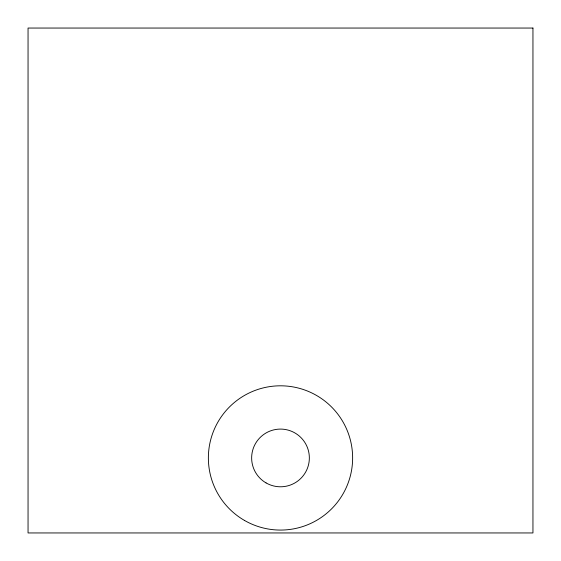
<?xml version="1.0" encoding="UTF-8"?>
<svg xmlns="http://www.w3.org/2000/svg" width="561" height="561" viewBox="0 0 561 561"><rect width="100%" height="100%" fill="white"/><g stroke="black" fill="none" stroke-linecap="round" stroke-linejoin="round"><path stroke-width="0.84" d="M532.95 28.05L28.05 28.05L28.05 532.95L532.95 532.95L532.95 28.05M244.435 520.405A72.131 72.131 0 0 0 352.631 457.937A72.131 72.131 0 0 0 244.435 395.47A72.131 72.131 0 0 0 244.435 520.405M266.075 482.923A28.849 28.849 0 0 0 309.349 457.937A28.849 28.849 0 0 0 266.075 432.952A28.849 28.849 0 0 0 266.075 482.923"/></g></svg>
